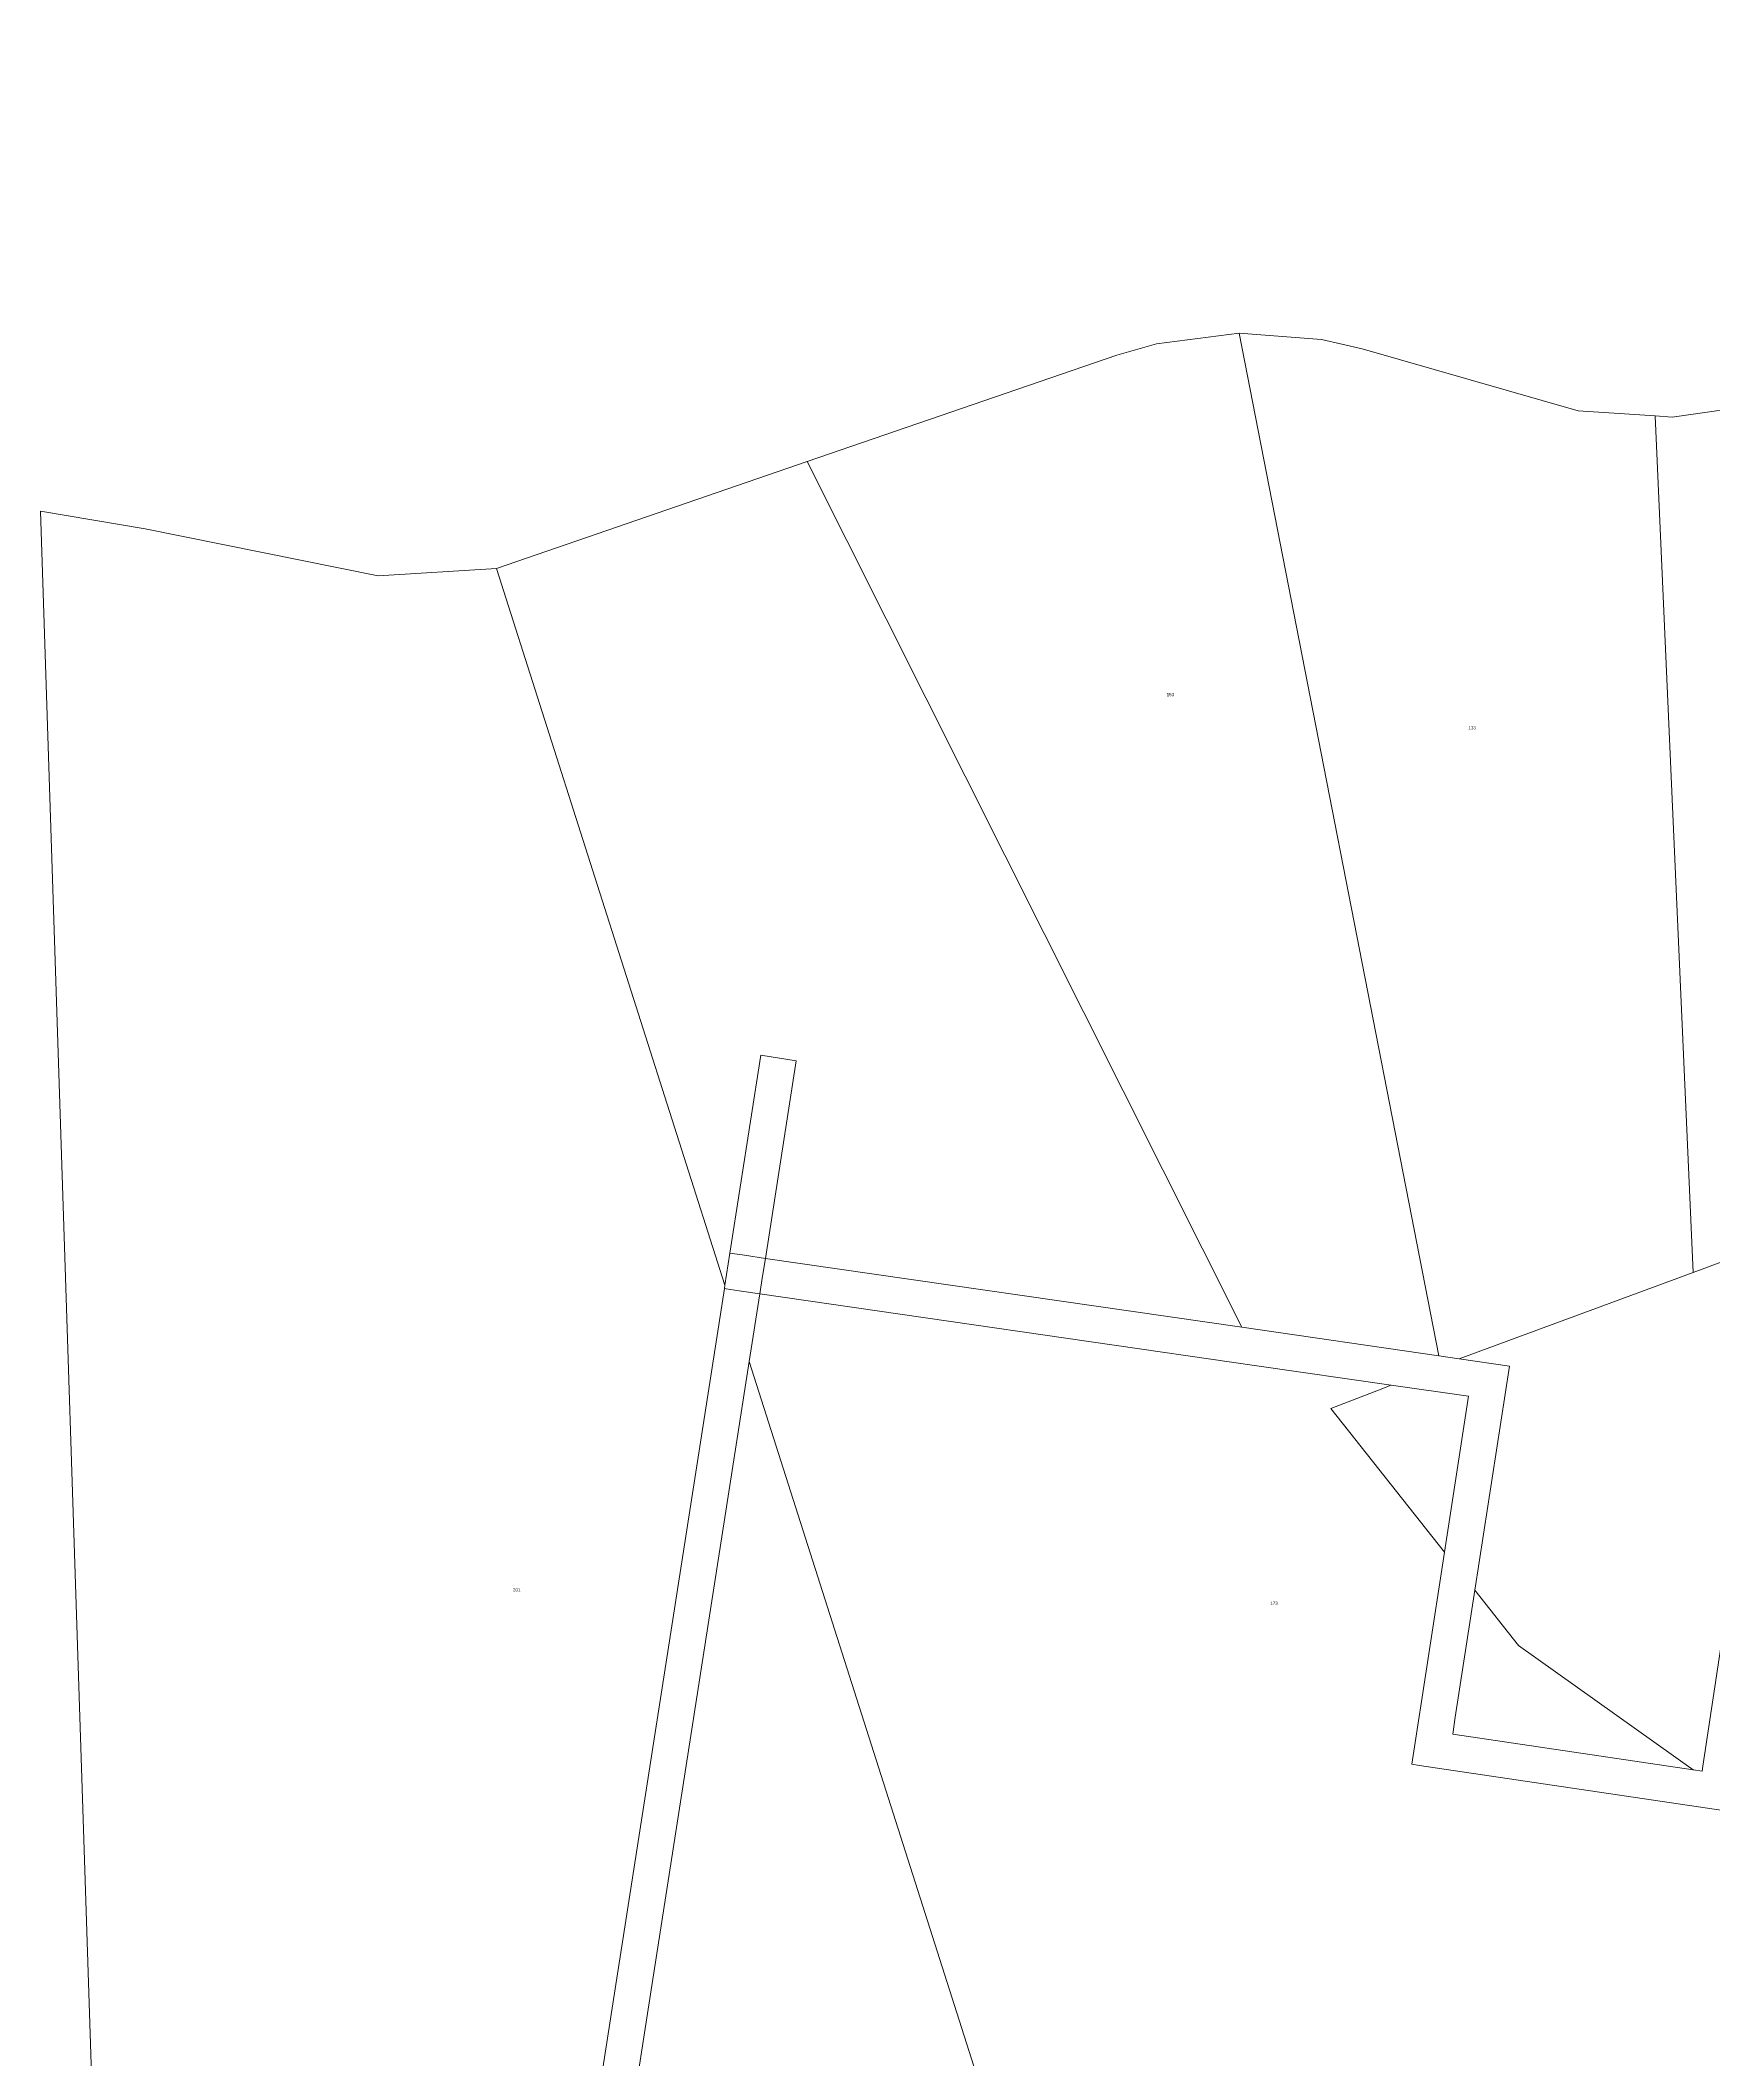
# Model space of a CAD drawing. Header units: metres. Extents: x 229048 to 234217, y 6158920 to 6161532.
# Drawn here: x 230305 to 231246, y 6159970 to 6161106 of the extents above; entities that cross this region are included whole.
import ezdxf

# ---------------------------------------------------------------- set-up
doc = ezdxf.new("R2010")
doc.units = ezdxf.units.M
doc.layers.add('Cadastre Land Parcels_SP_EXT', color=8, linetype='Continuous', lineweight=5)
doc.layers.add('Cadastre Roads_SP_EXT', color=8, linetype='Continuous', lineweight=5)
doc.styles.get("Standard").update_dxf_attribs({"font": 'arial.ttf'})

msp = doc.modelspace()

# ---------------------------------------------------------------- linework, layer by layer
at = {"layer": 'Cadastre Land Parcels_SP_EXT', "linetype": 'Continuous'}
for points in [[(232120.4, 6161032.5), (231761, 6161085.2), (231619.2, 6161106), (231324.7, 6160919.8), (231275.1, 6160901.5), (231222.8, 6160894), (231213.3, 6160894.7), (231234.7, 6160412.8), (231285, 6160431.4), (231300.1, 6160530.7), (231411.2, 6160513.9), (231481.5, 6160503.3), (231488.6, 6160505.8), (231521, 6160534.5), (231606.6, 6160606.8), (231727.3, 6160726.5), (231742.7, 6160771), (231456.9, 6160814.3), (231459.9, 6160834.1), (231714.1, 6160795.7), (231758.8, 6160788.9), (232120.4, 6161032.5)], [(231091.5, 6160365.8), (230979.1, 6160941.3), (230932.7, 6160935.3), (230910.3, 6160928.8), (230736.1, 6160869), (230980.6, 6160381.9), (231091.5, 6160365.8)], [(231213.3, 6160894.7), (231170, 6160897.6), (231048.4, 6160932.4), (231025.6, 6160937.7), (230979.1, 6160941.3), (231091.5, 6160365.8), (231103, 6160364.1), (231234.7, 6160412.8), (231213.3, 6160894.7)], [(230736.1, 6160869), (230561.3, 6160808.9), (230689.9, 6160405.6), (230692.7, 6160423.6), (230710, 6160535), (230730, 6160531.9), (230712.6, 6160420.7), (230980.6, 6160381.9), (230736.1, 6160869)], [(230363.7, 6160831.1), (230304.7, 6160841.1), (230337.9, 6159823.5), (230594, 6159791), (230594, 6159791.5), (230612.5, 6159909.6), (230628.1, 6160009.6), (230689.6, 6160403.7), (230689.9, 6160405.6), (230561.3, 6160808.9), (230494.7, 6160804.7), (230363.7, 6160831.1)], [(231240, 6160135), (231263.3, 6160288.7), (231285, 6160431.4), (231234.7, 6160412.8), (231103, 6160364.1), (231131.2, 6160360), (231111.8, 6160233.9), (231136.4, 6160202.8), (231234.6, 6160132.9), (231239.6, 6160132.2), (231240, 6160135)], [(231080.7, 6160135.4), (231076.4, 6160136.1), (231094.7, 6160255.4), (231030.7, 6160336.2), (231057.5, 6160346.5), (231064.8, 6160349.3), (230989.2, 6160360.3), (230709.5, 6160400.8), (230703.5, 6160362.7), (230824.5, 6159983.3), (230899.3, 6159748.5), (231272.8, 6159695.4), (231325.6, 6159774), (231393.4, 6159874.7), (231459.5, 6159972.9), (231257.6, 6160116.5), (231256.5, 6160109.3), (231080.7, 6160135.4)], [(230824.5, 6159983.3), (230703.5, 6160362.7), (230648, 6160006.6), (230631.2, 6159899), (230613.9, 6159788.4), (230654.4, 6159783.3), (230899.3, 6159748.5), (230824.5, 6159983.3)], [(231108.2, 6160343.1), (231064.8, 6160349.3), (231057.5, 6160346.5), (231030.7, 6160336.2), (231094.7, 6160255.4), (231108.2, 6160343.1)], [(231136.4, 6160202.8), (231111.8, 6160233.9), (231100.8, 6160162.5), (231099.4, 6160153), (231234.6, 6160132.9), (231136.4, 6160202.8)]]:
    msp.add_lwpolyline(points, close=True, dxfattribs=at)
at = {"layer": 'Cadastre Roads_SP_EXT', "linetype": 'Continuous'}
for points in [[(230712.6, 6160420.7), (230730, 6160531.9), (230710, 6160535), (230692.7, 6160423.6), (230700.9, 6160422.4), (230712.6, 6160420.7)], [(230631.2, 6159899), (230648, 6160006.6), (230703.5, 6160362.7), (230709.5, 6160400.8), (230697.8, 6160402.5), (230690.5, 6160403.6), (230689.6, 6160403.7), (230628.1, 6160009.6), (230612.5, 6159909.6), (230594, 6159791.5), (230594, 6159791), (230613.9, 6159788.4), (230631.2, 6159899)]]:
    msp.add_lwpolyline(points, close=True, dxfattribs=at)
msp.add_lwpolyline([(231263.3, 6160288.7), (231240, 6160135), (231239.6, 6160132.2), (231234.6, 6160132.9), (231099.4, 6160153), (231100.8, 6160162.5), (231111.8, 6160233.9), (231131.2, 6160360), (231103, 6160364.1), (231091.5, 6160365.8), (230980.6, 6160381.9), (230712.6, 6160420.7), (230711, 6160410.7), (230709.5, 6160400.8), (230989.2, 6160360.3), (231064.8, 6160349.3), (231108.2, 6160343.1), (231094.7, 6160255.4), (231076.4, 6160136.1), (231080.7, 6160135.4), (231256.5, 6160109.3)], dxfattribs=at)

# ---------------------------------------------------------------- texts
at = {"layer": 'Cadastre Land Parcels_SP_EXT'}
for s, p in [('153', (230938.4, 6160737)), ('133', (231108.2, 6160718.3)), ('201', (230570.6, 6160233.3)), ('173', (230996.7, 6160225.8))]:
    msp.add_text(s, height=1.8, dxfattribs=at).set_placement(p)

doc.saveas('drawing.dxf')
